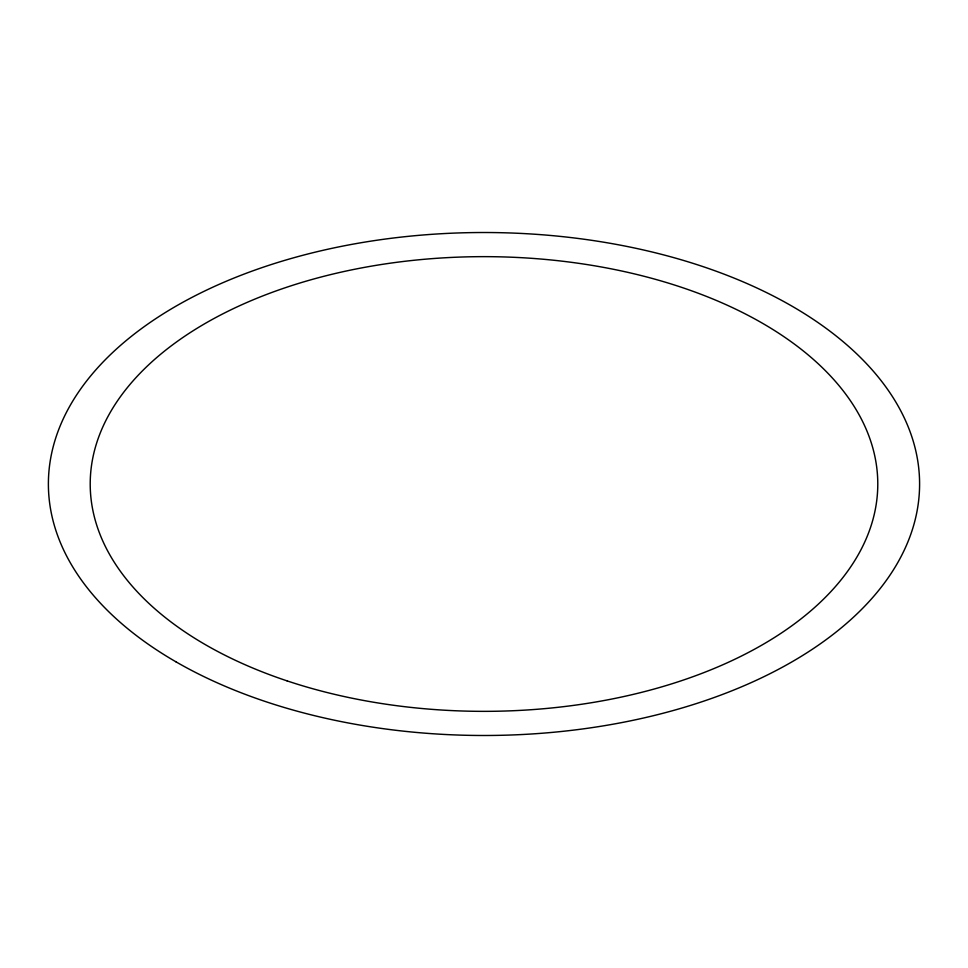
<?xml version="1.0" encoding="UTF-8"?>
<svg xmlns="http://www.w3.org/2000/svg" width="968" height="968" viewBox="0 0 968 968"><rect width="100%" height="100%" fill="white"/><g stroke="black" fill="none" stroke-linecap="round" stroke-linejoin="round"><path stroke-width="1.45" d="M175.982 661.834A435.6 251.486 0 0 0 904.753 549.086A435.6 251.486 0 0 0 371.264 241.08A435.6 251.486 0 0 0 175.982 661.834M287.109 680.891A393.782 227.347 0 0 0 877.782 484A393.782 227.347 0 0 0 287.109 287.109A393.782 227.347 0 0 0 287.109 680.891"/></g></svg>
